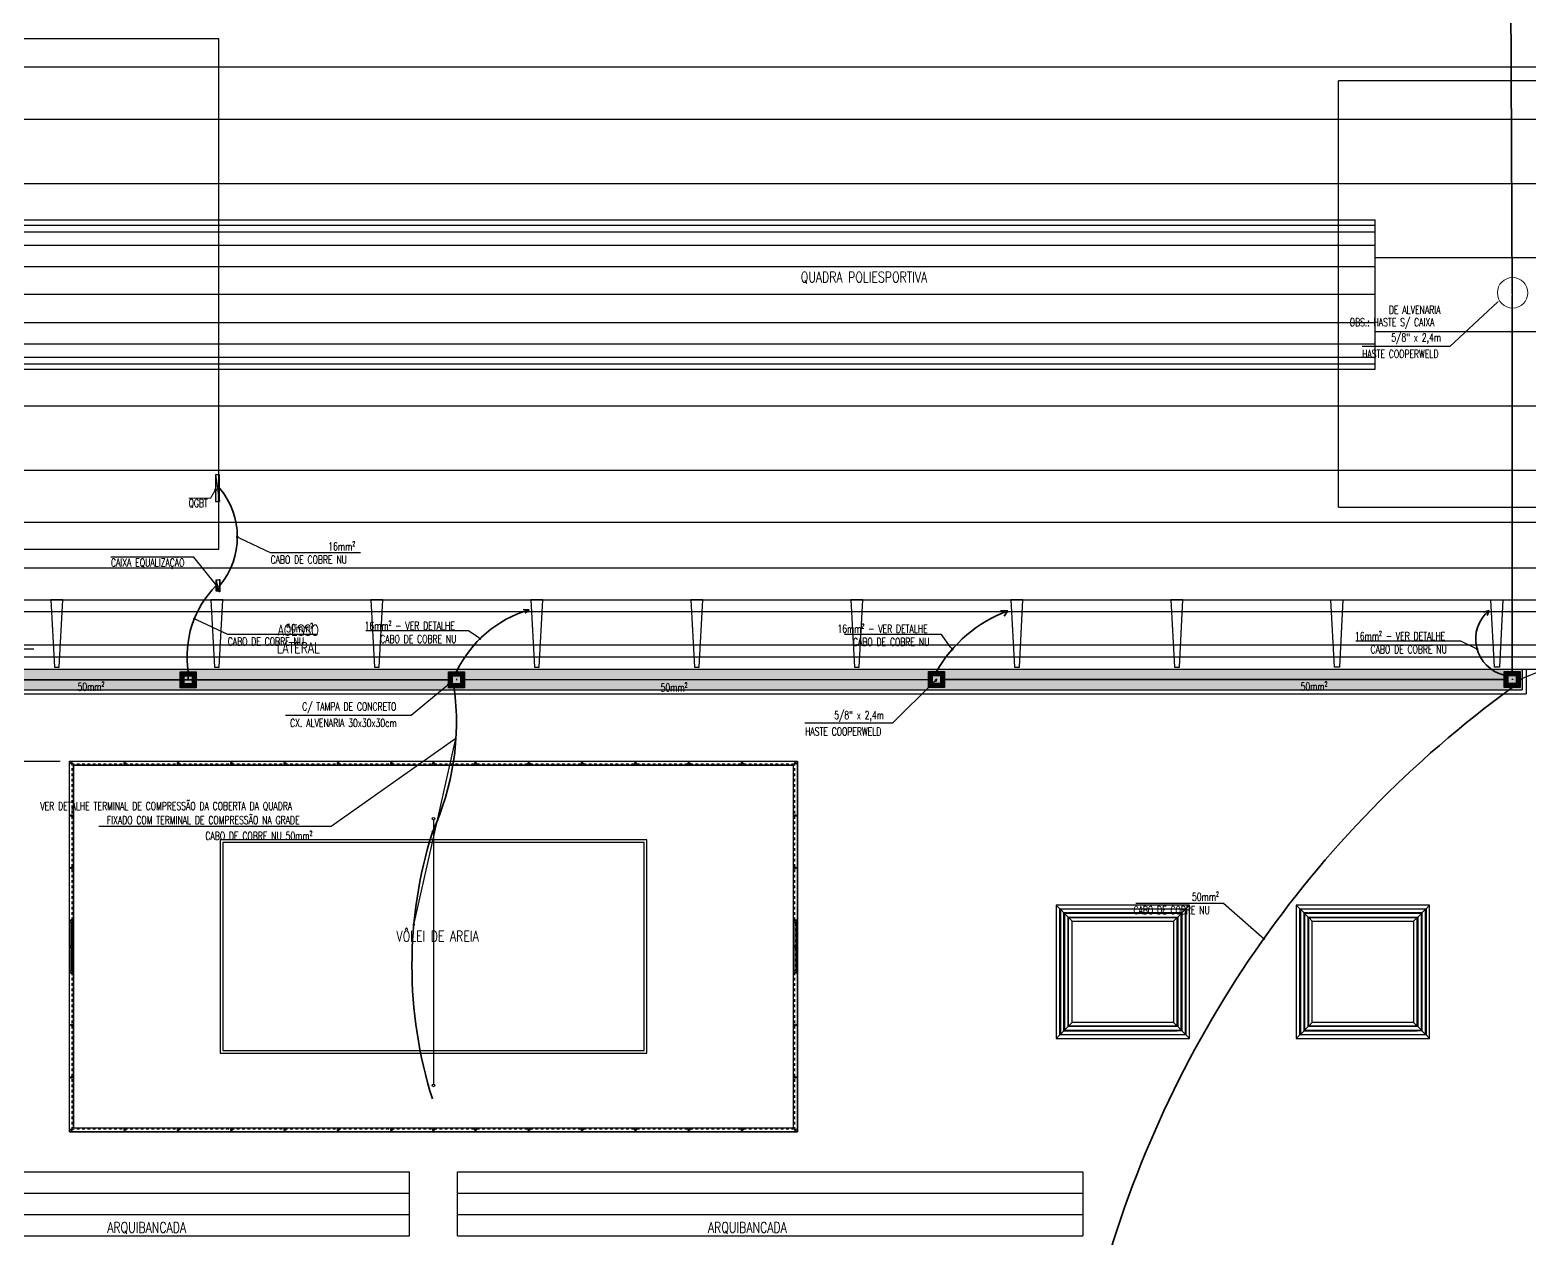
# Model space of a CAD drawing. Header units: inches. Extents: x 462047 to 462370, y 9198028 to 9198209.
# Drawn here: x 462174.4 to 462230.6, y 9198113.7 to 9198159 of the extents above; entities that cross this region are included whole.
import ezdxf
from ezdxf import colors
from ezdxf.entities.mleader import LeaderData, LeaderLine
from ezdxf.enums import TextEntityAlignment as Align
from ezdxf.math import Vec2, Vec3

# ---------------------------------------------------------------- set-up
doc = ezdxf.new("R2010")
doc.units = ezdxf.units.IN
doc.header["$MEASUREMENT"] = 0
doc.linetypes.add('ARQ-MEPJ_BAS-PJ1-GERAL-R06$0$TT4', pattern=[0.1, 0.05, -0.05])
doc.linetypes.add('HIDDEN', pattern=[9.525, 6.35, -3.175])
doc.layers.add('I-ARQ', color=8, linetype='Continuous')
doc.layers.add('I-NORMO_ARQ', color=8, linetype='Continuous')
for name, color, linetype, lineweight in [('I-CAIXAS', 3, 'Continuous', 30), ('I-ELET_PISO', 5, 'HIDDEN', 35), ('I-LIN_CHAMADA', 9, 'Continuous', 9), ('I-PONTO_ELE', 4, 'Continuous', 30), ('I-TEXTOS', 2, 'Continuous', 25)]:
    doc.layers.add(name, color=color, linetype=linetype, lineweight=lineweight)
doc.styles.add('ROMANS', font='romans.shx', dxfattribs={"width": 0.75, "height": 0.1})
doc.linetypes.add('ATERRAMENTO', pattern='A,0.6,-0.25,["+",Standard,S=0.3,R=0,X=-0.11,Y=-0.15],-0.25', length=1.1)

# ---------------------------------------------------------------- blocks, each defined once
blk = doc.blocks.new('_Dot')
at = {"color": 0, "linetype": 'ByBlock', "lineweight": -2}
blk.add_line((-0.5, 0), (-1, 0), dxfattribs=at)
at = {"color": 0, "linetype": 'ByBlock', "const_width": 0.5}
blk.add_lwpolyline([(-0.25, 0, 1), (0.25, 0, 1)], format="xyb", close=True, dxfattribs=at)
blk = doc.blocks.new('QGBT')
blk.add_wipeout([(-1, 0.022), (0, 0.022), (0, -0.128), (-1, -0.128)]).dxf.layer = 'I-CAIXAS'
at = {"layer": 'I-CAIXAS'}
blk.add_hatch(color=256, dxfattribs=at).paths.add_polyline_path([(-1, -0.128), (0, -0.128), (0, 0.022)])
blk.add_line((-1, -0.128), (0, 0.022), dxfattribs=at)
blk.add_lwpolyline([(0, 0.022), (-1, 0.022), (-1, -0.128), (0, -0.128)], close=True, dxfattribs=at)
blk = doc.blocks.new('QUADRO-DISTRIBUIÇÃO')
blk.add_wipeout([(-0.259, 0.091), (0.256, 0.091), (0.256, 0.061), (0.232, 0.061), (0.232, -0.061), (-0.232, -0.061), (-0.232, 0.061), (-0.259, 0.061)]).dxf.layer = 'I-CAIXAS'
at = {"layer": 'I-CAIXAS'}
blk.add_hatch(color=256, dxfattribs=at).paths.add_polyline_path([(-0.232, -0.061), (0.232, -0.061), (0.232, 0.061)])
for p, q in [((-0.259, 0.061), (-0.259, 0.091)), ((-0.259, 0.091), (0.256, 0.091)), ((-0.232, 0.061), (-0.259, 0.061)), ((-0.232, -0.061), (-0.232, 0.061)), ((0.232, 0.061), (-0.232, -0.061)), ((0.256, 0.061), (0.232, 0.061)), ((0.232, 0.061), (0.232, -0.061)), ((0.256, 0.091), (0.256, 0.061)), ((0.232, -0.061), (-0.232, -0.061)), ((0.232, -0.061), (-0.232, -0.061))]:
    blk.add_line(p, q, dxfattribs=at)
blk.add_solid([(0.256, 0.091), (-0.259, 0.091), (0.256, 0.061), (-0.259, 0.061)], dxfattribs=at)
blk = doc.blocks.new('30X30')
at = {"layer": 'I-CAIXAS', "lineweight": 0}
h = blk.add_hatch(dxfattribs=at)
h.set_pattern_fill('STEEL', color=9, scale=0.018, style=0)
h.set_pattern_definition([(45, (-539.57447, 88.759806), (-0.0404111525, 0.0404111525), []), (45, (-539.57447, 88.78838), (-0.0404111525, 0.0404111525), [])])
h.paths.add_polyline_path([(0.3, 0.3), (-0.3, 0.3), (-0.3, -0.3), (0.3, -0.3)])
h.paths.add_polyline_path([(0.15, -0.15), (-0.15, -0.15), (-0.15, 0.15), (0.15, 0.15)], flags=16)
at = {"layer": 'I-CAIXAS'}
for points in [[(-0.3, 0.3), (0.3, 0.3), (0.3, -0.3), (-0.3, -0.3)], [(-0.15, 0.15), (0.15, 0.15), (0.15, -0.15), (-0.15, -0.15)]]:
    blk.add_lwpolyline(points, close=True, dxfattribs=at)
blk = doc.blocks.new('BL COBERTA')
at = {"layer": 'I-ARQ'}
h = blk.add_hatch(dxfattribs=at)
h.set_pattern_fill('AR-SAND', color=256, scale=0.01, angle=180, style=0)
h.set_pattern_definition([(52.5, (464540.16212, 9295936.04126), (0.4894132, -0.0160003), [0, -0.38608, 0, -0.4318, 0, -0.41275]), (82.5, (464540.1621, 9295936.04126), (0.716825, 0.449523), [0, -0.20828, 0, -0.34798, 0, -0.13335]), (122.5, (464540.1621, 9295935.72884), (0.0014372, 0.7909924), [0, -0.127, 0, -0.4572, 0, -0.5969]), (132.5, (464540.1621, 9295935.72884), (0.222929, 0.7635565), [0, -0.0635, 0, -0.29972, 0, -0.3429])])
h.paths.add_polyline_path([(464565.85, 9295890.61), (464565.85, 9295952.493), (464566.632, 9295952.493), (464566.632, 9295890.61)])
for p, q in [((464543.265, 9295888.837), (464543.265, 9295954.287)), ((464543.782, 9295954.287), (464543.782, 9295945.612)), ((464545.222, 9295888.837), (464545.222, 9295954.287)), ((464547.635, 9295888.837), (464547.635, 9295954.287)), ((464550.416, 9295946.987), (464550.416, 9295954.287)), ((464553.194, 9295946.987), (464553.194, 9295954.287)), ((464555.975, 9295888.837), (464555.975, 9295954.287)), ((464558.388, 9295888.837), (464558.388, 9295954.287)), ((464559.782, 9295945.612), (464559.782, 9295954.287)), ((464560.345, 9295888.837), (464560.345, 9295954.287)), ((464562.053, 9295888.837), (464562.053, 9295954.287)), ((464563.249, 9295888.837), (464563.249, 9295954.287)), ((464563.7, 9295954.287), (464563.7, 9295888.837)), ((464564.938, 9295889.286), (464564.938, 9295953.837)), ((464565.393, 9295889.286), (464565.393, 9295953.837)), ((464565.85, 9295889.287), (464565.85, 9295953.837)), ((464565.85, 9295952.643), (464566.782, 9295952.643)), ((464565.85, 9295952.493), (464566.632, 9295952.493)), ((464566.632, 9295897.835), (464566.632, 9295952.493)), ((464566.782, 9295890.46), (464566.782, 9295952.643)), ((464554.6, 9295946.987), (464549, 9295946.987)), ((464549, 9295896.137), (464549, 9295946.987)), ((464549.2, 9295896.137), (464549.2, 9295946.987)), ((464549.45, 9295896.137), (464549.45, 9295946.987)), ((464549.95, 9295896.137), (464549.95, 9295946.987)), ((464550.75, 9295896.137), (464550.75, 9295946.987)), ((464551.8, 9295946.987), (464551.8, 9295896.137)), ((464552.85, 9295896.137), (464552.85, 9295946.987)), ((464553.65, 9295896.137), (464553.65, 9295946.987)), ((464554.15, 9295896.137), (464554.15, 9295946.987)), ((464554.4, 9295896.137), (464554.4, 9295946.987)), ((464554.6, 9295896.137), (464554.6, 9295946.987)), ((464559.782, 9295945.612), (464543.782, 9295945.612)), ((464566.632, 9295890.61), (464566.632, 9295897.835))]:
    blk.add_line(p, q, dxfattribs=at)
for points in [[(464565.782, 9295951.46), (464563.252, 9295951.327), (464563.252, 9295951.777), (464565.782, 9295951.643)], [(464565.782, 9295945.46), (464563.252, 9295945.327), (464563.252, 9295945.777), (464565.782, 9295945.643)], [(464563.252, 9295939.327), (464565.782, 9295939.46), (464565.782, 9295939.643), (464563.252, 9295939.777)], [(464563.252, 9295933.327), (464565.782, 9295933.46), (464565.782, 9295933.643), (464563.252, 9295933.777)], [(464563.252, 9295927.327), (464565.782, 9295927.46), (464565.782, 9295927.643), (464563.252, 9295927.777)], [(464563.252, 9295921.777), (464563.252, 9295921.327), (464565.782, 9295921.46), (464565.782, 9295921.643)], [(464563.252, 9295915.777), (464563.252, 9295915.327), (464565.782, 9295915.46), (464565.782, 9295915.643)], [(464563.252, 9295909.327), (464565.782, 9295909.46), (464565.782, 9295909.643), (464563.252, 9295909.777)], [(464561.357, 9295891.477), (464561.357, 9295903.627), (464542.207, 9295903.627), (464542.207, 9295891.477)], [(464563.252, 9295897.327), (464565.782, 9295897.46), (464565.782, 9295897.643), (464563.252, 9295897.777)]]:
    blk.add_lwpolyline(points, close=True, dxfattribs=at)
blk.add_lwpolyline([(464565.782, 9295903.643), (464563.252, 9295903.777), (464563.252, 9295903.327), (464565.782, 9295903.46), (464565.782, 9295903.643)], dxfattribs=at)
blk = doc.blocks.new('MARACANAÚ')
at = {"layer": 'I-ARQ', "ltscale": 10}
for p, q in [((543247.095, 9574143.993), (543246.96, 9574144.128)), ((543251.96, 9574144.128), (543246.96, 9574144.128)), ((543246.96, 9574144.128), (543246.96, 9574139.128)), ((543247.095, 9574139.263), (543247.095, 9574143.993)), ((543247.095, 9574143.993), (543251.825, 9574143.993)), ((543247.25, 9574143.838), (543247.115, 9574143.973)), ((543251.805, 9574143.973), (543247.115, 9574143.973)), ((543247.115, 9574143.973), (543247.115, 9574139.283)), ((543251.495, 9574144.128), (543251.36, 9574144.128)), ((543251.67, 9574143.838), (543251.805, 9574143.973)), ((543251.805, 9574139.283), (543251.805, 9574143.973)), ((543251.825, 9574143.993), (543251.96, 9574144.128)), ((543251.96, 9574144.128), (543251.825, 9574144.128)), ((543251.825, 9574143.993), (543251.825, 9574139.263)), ((543251.96, 9574143.993), (543251.96, 9574144.128)), ((543251.96, 9574139.128), (543251.96, 9574144.128)), ((543251.495, 9574143.838), (543247.25, 9574143.838)), ((543247.25, 9574143.838), (543247.25, 9574139.593)), ((543247.25, 9574139.418), (543247.25, 9574143.838)), ((543247.25, 9574143.838), (543251.67, 9574143.838)), ((543247.405, 9574143.683), (543247.27, 9574143.818)), ((543251.65, 9574143.818), (543247.27, 9574143.818)), ((543247.27, 9574143.818), (543247.27, 9574139.438)), ((543247.405, 9574139.573), (543247.405, 9574143.683)), ((543247.405, 9574143.683), (543251.515, 9574143.683)), ((543247.425, 9574143.663), (543247.56, 9574143.528)), ((543251.495, 9574143.663), (543247.425, 9574143.663)), ((543247.425, 9574143.663), (543247.425, 9574139.593)), ((543247.425, 9574139.593), (543247.425, 9574143.663)), ((543247.425, 9574143.663), (543251.495, 9574143.663)), ((543247.56, 9574139.728), (543247.56, 9574143.528)), ((543247.56, 9574143.528), (543251.36, 9574143.528)), ((543251.495, 9574143.663), (543251.36, 9574143.528)), ((543251.36, 9574143.528), (543251.36, 9574139.728)), ((543251.36, 9574143.528), (543251.36, 9574143.528)), ((543251.495, 9574143.663), (543251.495, 9574139.593)), ((543251.515, 9574143.683), (543251.65, 9574143.818)), ((543251.515, 9574143.683), (543251.515, 9574139.573)), ((543251.515, 9574143.683), (543251.515, 9574143.683)), ((543251.65, 9574139.438), (543251.65, 9574143.818)), ((543251.65, 9574143.818), (543251.65, 9574143.818)), ((543251.67, 9574143.838), (543251.67, 9574139.418)), ((543251.67, 9574139.418), (543251.67, 9574143.663)), ((543246.96, 9574139.573), (543246.96, 9574139.438)), ((543246.96, 9574139.418), (543246.96, 9574139.283)), ((543247.25, 9574139.418), (543247.115, 9574139.283)), ((543247.25, 9574139.553), (543247.25, 9574139.418)), ((543251.67, 9574139.418), (543247.25, 9574139.418)), ((543247.25, 9574139.418), (543251.67, 9574139.418)), ((543247.405, 9574139.573), (543247.27, 9574139.438)), ((543247.27, 9574139.438), (543251.65, 9574139.438)), ((543251.515, 9574139.573), (543247.405, 9574139.573)), ((543247.425, 9574139.593), (543247.56, 9574139.728)), ((543251.495, 9574139.593), (543247.425, 9574139.593)), ((543251.36, 9574139.728), (543247.56, 9574139.728)), ((543251.495, 9574139.593), (543251.36, 9574139.728)), ((543251.515, 9574139.573), (543251.65, 9574139.438)), ((543251.67, 9574139.418), (543251.805, 9574139.283)), ((543247.095, 9574139.263), (543246.96, 9574139.128)), ((543246.96, 9574139.263), (543246.96, 9574139.128)), ((543246.96, 9574139.128), (543247.095, 9574139.128)), ((543246.96, 9574139.128), (543251.96, 9574139.128)), ((543251.825, 9574139.263), (543247.095, 9574139.263)), ((543247.115, 9574139.283), (543251.805, 9574139.283)), ((543251.825, 9574139.263), (543251.96, 9574139.128)), ((543247.095, 9574134.993), (543246.96, 9574135.128)), ((543251.96, 9574135.128), (543246.96, 9574135.128)), ((543246.96, 9574135.128), (543246.96, 9574130.128)), ((543247.095, 9574130.263), (543247.095, 9574134.993)), ((543247.095, 9574134.993), (543251.825, 9574134.993)), ((543247.25, 9574134.838), (543247.115, 9574134.973)), ((543251.805, 9574134.973), (543247.115, 9574134.973)), ((543247.115, 9574134.973), (543247.115, 9574130.283)), ((543251.495, 9574135.128), (543251.36, 9574135.128)), ((543251.67, 9574134.838), (543251.805, 9574134.973)), ((543251.805, 9574130.283), (543251.805, 9574134.973)), ((543251.825, 9574134.993), (543251.96, 9574135.128)), ((543251.96, 9574135.128), (543251.825, 9574135.128)), ((543251.825, 9574134.993), (543251.825, 9574130.263)), ((543251.96, 9574134.993), (543251.96, 9574135.128)), ((543251.96, 9574130.128), (543251.96, 9574135.128)), ((543251.495, 9574134.838), (543247.25, 9574134.838)), ((543247.25, 9574134.838), (543247.25, 9574130.593)), ((543247.25, 9574130.418), (543247.25, 9574134.838)), ((543247.25, 9574134.838), (543251.67, 9574134.838)), ((543247.405, 9574134.683), (543247.27, 9574134.818)), ((543251.65, 9574134.818), (543247.27, 9574134.818)), ((543247.27, 9574134.818), (543247.27, 9574130.438)), ((543247.405, 9574130.573), (543247.405, 9574134.683)), ((543247.405, 9574134.683), (543251.515, 9574134.683)), ((543247.425, 9574134.663), (543247.56, 9574134.528)), ((543251.495, 9574134.663), (543247.425, 9574134.663)), ((543247.425, 9574134.663), (543247.425, 9574130.593)), ((543247.425, 9574130.593), (543247.425, 9574134.663)), ((543247.425, 9574134.663), (543251.495, 9574134.663)), ((543247.56, 9574130.728), (543247.56, 9574134.528)), ((543247.56, 9574134.528), (543251.36, 9574134.528)), ((543251.495, 9574134.663), (543251.36, 9574134.528)), ((543251.36, 9574134.528), (543251.36, 9574130.728)), ((543251.36, 9574134.528), (543251.36, 9574134.528)), ((543251.495, 9574134.663), (543251.495, 9574130.593)), ((543251.515, 9574134.683), (543251.65, 9574134.818)), ((543251.515, 9574134.683), (543251.515, 9574130.573)), ((543251.515, 9574134.683), (543251.515, 9574134.683)), ((543251.65, 9574130.438), (543251.65, 9574134.818)), ((543251.65, 9574134.818), (543251.65, 9574134.818)), ((543251.67, 9574134.838), (543251.67, 9574130.418)), ((543251.67, 9574130.418), (543251.67, 9574134.663)), ((543246.96, 9574130.573), (543246.96, 9574130.438)), ((543246.96, 9574130.418), (543246.96, 9574130.283)), ((543247.25, 9574130.418), (543247.115, 9574130.283)), ((543247.25, 9574130.553), (543247.25, 9574130.418)), ((543251.67, 9574130.418), (543247.25, 9574130.418)), ((543247.25, 9574130.418), (543251.67, 9574130.418)), ((543247.405, 9574130.573), (543247.27, 9574130.438)), ((543247.27, 9574130.438), (543251.65, 9574130.438)), ((543251.515, 9574130.573), (543247.405, 9574130.573)), ((543247.425, 9574130.593), (543247.56, 9574130.728)), ((543251.495, 9574130.593), (543247.425, 9574130.593)), ((543251.36, 9574130.728), (543247.56, 9574130.728)), ((543251.495, 9574130.593), (543251.36, 9574130.728)), ((543251.515, 9574130.573), (543251.65, 9574130.438)), ((543251.67, 9574130.418), (543251.805, 9574130.283)), ((543247.095, 9574130.263), (543246.96, 9574130.128)), ((543246.96, 9574130.263), (543246.96, 9574130.128)), ((543246.96, 9574130.128), (543247.095, 9574130.128)), ((543246.96, 9574130.128), (543251.96, 9574130.128)), ((543251.825, 9574130.263), (543247.095, 9574130.263)), ((543247.115, 9574130.283), (543251.805, 9574130.283)), ((543251.825, 9574130.263), (543251.96, 9574130.128))]:
    blk.add_line(p, q, dxfattribs=at)
at = {"layer": 'I-ARQ'}
for p, q in [((543256.96, 9574107.678), (543256.96, 9574131.128)), ((543256.96, 9574131.128), (543259.36, 9574131.128)), ((543257.16, 9574131.128), (543257.31, 9574131.128)), ((543257.76, 9574107.678), (543257.76, 9574131.128)), ((543258.56, 9574107.678), (543258.56, 9574131.128)), ((543259.36, 9574107.678), (543259.36, 9574131.128)), ((543259.36, 9574131.128), (543259.36, 9574131.128)), ((543241.56, 9574093.128), (543241.56, 9574120.428)), ((543255.46, 9574120.428), (543241.56, 9574120.428)), ((543241.56, 9574120.428), (543255.46, 9574120.428)), ((543241.56, 9574093.128), (543241.56, 9574120.428)), ((543241.71, 9574093.278), (543241.71, 9574120.278)), ((543255.31, 9574120.278), (543241.71, 9574120.278)), ((543255.31, 9574120.278), (543241.71, 9574120.278)), ((543241.71, 9574120.278), (543241.71, 9574093.278)), ((543247.604, 9574120.384), (543248.478, 9574120.384)), ((543247.604, 9574120.322), (543248.478, 9574120.322)), ((543248.541, 9574120.384), (543249.415, 9574120.384)), ((543248.541, 9574120.322), (543249.415, 9574120.322)), ((543255.31, 9574093.278), (543255.31, 9574120.278)), ((543255.31, 9574093.278), (543255.31, 9574120.278)), ((543255.46, 9574093.128), (543255.46, 9574120.428)), ((543255.46, 9574120.428), (543255.46, 9574093.128)), ((543252.51, 9574114.778), (543244.51, 9574114.778)), ((543244.51, 9574114.778), (543244.51, 9574098.778)), ((543252.41, 9574114.678), (543244.61, 9574114.678)), ((543244.61, 9574114.678), (543244.61, 9574098.878)), ((543252.41, 9574098.878), (543252.41, 9574114.678)), ((543252.51, 9574098.778), (543252.51, 9574114.778)), ((543259.36, 9574107.678), (543256.96, 9574107.678)), ((543243.768, 9574106.778), (543253.668, 9574106.778)), ((543259.36, 9574105.878), (543256.96, 9574105.878)), ((543256.96, 9574082.428), (543256.96, 9574105.878)), ((543257.76, 9574082.428), (543257.76, 9574105.878)), ((543258.56, 9574082.428), (543258.56, 9574105.878)), ((543259.36, 9574082.428), (543259.36, 9574105.878)), ((543244.51, 9574098.778), (543252.51, 9574098.778)), ((543244.61, 9574098.878), (543252.41, 9574098.878)), ((543255.31, 9574093.278), (543241.71, 9574093.278)), ((543241.71, 9574093.278), (543255.31, 9574093.278)), ((543255.46, 9574093.128), (543241.56, 9574093.128)), ((543255.46, 9574093.128), (543241.56, 9574093.128)), ((543247.604, 9574093.234), (543248.478, 9574093.234)), ((543247.604, 9574093.172), (543248.478, 9574093.172)), ((543248.541, 9574093.234), (543249.415, 9574093.234)), ((543248.541, 9574093.172), (543249.415, 9574093.172))]:
    blk.add_line(p, q, dxfattribs=at)
at = {"layer": 'I-ARQ', "linetype": 'ARQ-MEPJ_BAS-PJ1-GERAL-R06$0$TT4'}
for p, q in [((543247.528, 9574120.322), (543241.635, 9574120.322)), ((543241.666, 9574093.203), (543241.666, 9574120.353)), ((543247.636, 9574120.353), (543248.447, 9574120.353)), ((543248.572, 9574120.353), (543249.384, 9574120.353)), ((543255.385, 9574120.322), (543249.517, 9574120.322)), ((543255.353, 9574093.203), (543255.353, 9574120.353)), ((543247.528, 9574093.234), (543241.635, 9574093.234)), ((543247.636, 9574093.203), (543248.447, 9574093.203)), ((543248.572, 9574093.203), (543249.384, 9574093.203)), ((543255.385, 9574093.234), (543249.517, 9574093.234))]:
    blk.add_line(p, q, dxfattribs=at)
at = {"layer": 'I-ARQ', "linetype": 'HIDDEN'}
blk.add_line((543241.56, 9574086.428), (543241.56, 9574093.128), dxfattribs=at)
at = {"layer": 'I-ARQ'}
for centre, radius in [((543241.635, 9574120.353), 0.0312), ((543243.599, 9574120.353), 0.0312), ((543245.563, 9574120.353), 0.0312), ((543247.528, 9574120.353), 0.0312), ((543247.604, 9574120.353), 0.0312), ((543248.478, 9574120.353), 0.0312), ((543248.541, 9574120.353), 0.0312), ((543249.415, 9574120.353), 0.0312), ((543249.492, 9574120.353), 0.0312), ((543251.456, 9574120.353), 0.0312), ((543253.42, 9574120.353), 0.0312), ((543255.385, 9574120.353), 0.0312), ((543241.635, 9574118.353), 0.0312), ((543255.385, 9574118.353), 0.0312), ((543241.635, 9574116.353), 0.0312), ((543255.385, 9574116.353), 0.0312), ((543241.635, 9574114.353), 0.0312), ((543255.385, 9574114.353), 0.0312), ((543241.635, 9574112.353), 0.0312), ((543255.385, 9574112.353), 0.0312), ((543241.635, 9574110.353), 0.0312), ((543255.385, 9574110.353), 0.0312), ((543241.635, 9574108.353), 0.0312), ((543255.385, 9574108.353), 0.0312), ((543241.635, 9574106.778), 0.0312), ((543243.718, 9574106.778), 0.05), ((543253.718, 9574106.778), 0.05), ((543255.385, 9574106.778), 0.0312), ((543241.635, 9574105.203), 0.0312), ((543255.385, 9574105.203), 0.0312), ((543241.635, 9574103.203), 0.0312), ((543255.385, 9574103.203), 0.0312), ((543241.635, 9574101.203), 0.0312), ((543255.385, 9574101.203), 0.0312), ((543241.635, 9574099.203), 0.0312), ((543255.385, 9574099.203), 0.0312), ((543241.635, 9574097.203), 0.0312), ((543255.385, 9574097.203), 0.0312), ((543241.635, 9574095.203), 0.0312), ((543255.385, 9574095.203), 0.0312), ((543241.635, 9574093.203), 0.0312), ((543243.599, 9574093.203), 0.0312), ((543245.563, 9574093.203), 0.0312), ((543247.528, 9574093.203), 0.0312), ((543247.604, 9574093.203), 0.0312), ((543248.478, 9574093.203), 0.0312), ((543248.541, 9574093.203), 0.0312), ((543249.415, 9574093.203), 0.0312), ((543249.492, 9574093.203), 0.0312), ((543251.456, 9574093.203), 0.0312), ((543253.42, 9574093.203), 0.0312), ((543255.385, 9574093.203), 0.0312)]:
    blk.add_circle(centre, radius, dxfattribs=at)
blk.add_blockref('BL COBERTA', (78672.258, 278195.101), dxfattribs=at)
at = {"layer": 'I-NORMO_ARQ', "style": 'ROMANS', "width": 0.75}
for s, p in [('QUADRA POLIESPORTIVA', (543223.408, 9574122.921)), ('ARQUIBANCADA', (543259.047, 9574118.546)), ('VÔLEI DE AREIA', (543248.124, 9574106.931)), ('ARQUIBANCADA', (543259.047, 9574096.022))]:
    blk.add_text(s, height=0.4, rotation=90, dxfattribs=at).set_placement(p, align=Align.MIDDLE_CENTER)
at = {"layer": 'I-NORMO_ARQ', "insert": (543236.448, 9574101.705), "char_height": 0.4, "width": 0.36, "attachment_point": 2, "rotation": 90, "style": 'ROMANS'}
blk.add_mtext('ACESSO LATERAL', dxfattribs=at)

msp = doc.modelspace()

# ---------------------------------------------------------------- linework, layer by layer
at = {"layer": 'I-ELET_PISO', "linetype": 'ATERRAMENTO', "ltscale": 4}
for p, q in [((462229.968, 9198149.136), (462229.897, 9198163.233)), ((462229.967, 9198134.974), (462229.967, 9198149.078)), ((462180.021, 9198134.661), (462169.223, 9198134.674)), ((462190.075, 9198134.667), (462180.621, 9198134.661)), ((462208.076, 9198134.67), (462190.675, 9198134.667)), ((462229.667, 9198134.674), (462208.676, 9198134.67))]:
    msp.add_line(p, q, dxfattribs=at)
at = {"layer": 'I-ELET_PISO'}
for p, q in [((462193.1, 9198137.29), (462192.882, 9198137.307)), ((462193.1, 9198137.29), (462192.957, 9198137.158)), ((462211.054, 9198137.247), (462210.779, 9198137.255)), ((462211.054, 9198137.247), (462210.921, 9198137.052)), ((462229.095, 9198137.258), (462228.892, 9198137.204)), ((462229.095, 9198137.258), (462229.025, 9198137.077)), ((462180.471, 9198134.661), (462180.171, 9198134.661)), ((462180.321, 9198134.661), (462180.321, 9198134.811)), ((462189.477, 9198128.95), (462189.456, 9198128.975)), ((462189.477, 9198128.95), (462189.481, 9198128.986))]:
    msp.add_line(p, q, dxfattribs=at)
at = {"layer": 'I-ELET_PISO', "linetype": 'ATERRAMENTO', "ltscale": 4}
for centre, radius, start, end in [((462194.367, 9198133.044), 4.431, 106.6196, 154.2812), ((462212.812, 9198132.466), 5.094, 110.1937, 150.5573), ((462229.985, 9198136.192), 1.389, 129.8601, 256.7594), ((462180.429, 9198133.084), 9.947, 335.4454, 7.4088), ((462253.951, 9198101.328), 40.832, 125.9695, 164.9094), ((462205.333, 9198123.95), 16.625, 162.4977, 197.5023)]:
    msp.add_arc(centre, radius, start, end, dxfattribs=at)
at = {"layer": 'I-LIN_CHAMADA'}
msp.add_circle((462229.98, 9198149.177), 0.571, dxfattribs=at)
at = {"layer": 'I-PONTO_ELE'}
for points in [[(462229.939, 9198149.136), (462229.996, 9198149.136), (462229.939, 9198149.078), (462229.996, 9198149.078)], [(462229.939, 9198149.136), (462229.996, 9198149.136), (462229.939, 9198149.078), (462229.996, 9198149.078)], [(462190.356, 9198134.702), (462190.413, 9198134.702), (462190.356, 9198134.644), (462190.413, 9198134.644)], [(462208.357, 9198134.705), (462208.414, 9198134.705), (462208.357, 9198134.648), (462208.414, 9198134.648)], [(462229.948, 9198134.71), (462230.005, 9198134.71), (462229.948, 9198134.652), (462230.005, 9198134.652)]]:
    msp.add_solid(points, dxfattribs=at)

# ---------------------------------------------------------------- block references
at = {"layer": 'I-CAIXAS'}
for name, p, rotation in [('QGBT', (462181.472, 9198141.351), 270), ('30X30', (462180.321, 9198134.661), 90), ('30X30', (462190.375, 9198134.667), 90), ('30X30', (462208.376, 9198134.67), 90), ('30X30', (462229.967, 9198134.674), 90)]:
    msp.add_blockref(name, p, dxfattribs=dict(at, rotation=rotation))
at = {"layer": 'I-CAIXAS', "xscale": 0.9000000000000341, "yscale": 0.9000000000000341, "zscale": 0.9000000000000341, "rotation": 270}
msp.add_blockref('QUADRO-DISTRIBUIÇÃO', (462181.424, 9198138.199), dxfattribs=at)

# ---------------------------------------------------------------- texts
at = {"layer": 'I-TEXTOS', "color": 2, "style": 'ROMANS', "width": 0.7}
for s, p in [('DE ALVENARIA', (462225.343, 9198148.39)), ('OBS.: HASTE S/ CAIXA', (462223.874, 9198147.923)), ('5/8" x 2,4m', (462225.433, 9198147.352)), ('HASTE COOPERWELD', (462224.339, 9198146.736)), ('16mm²', (462185.573, 9198139.518)), ('CABO DE COBRE NU', (462183.409, 9198139.02)), ('50mm²', (462183.995, 9198136.449)), ('16mm² - VER DETALHE', (462186.934, 9198136.542)), ('16mm² - VER DETALHE', (462204.664, 9198136.431)), ('CABO DE COBRE NU', (462181.801, 9198135.951)), ('CABO DE COBRE NU', (462187.517, 9198136.044)), ('CABO DE COBRE NU', (462205.247, 9198135.933)), ('16mm² - VER DETALHE', (462224.071, 9198136.155)), ('CABO DE COBRE NU', (462224.654, 9198135.657)), ('50mm²', (462176.169, 9198134.255)), ('50mm²', (462198.034, 9198134.224)), ('50mm²', (462222.03, 9198134.259)), ('C/ TAMPA DE CONCRETO', (462184.594, 9198133.512)), ('5/8" x 2,4m', (462204.543, 9198133.192)), ('CX. ALVENARIA 30x30x30cm', (462184.14, 9198132.896)), ('HASTE COOPERWELD', (462203.449, 9198132.576)), ('VER DETALHE TERMINAL DE COMPRESSÃO DA COBERTA DA QUADRA', (462174.775, 9198129.781)), ('FIXADO COM TERMINAL DE COMPRESSÃO NA GRADE', (462177.269, 9198129.253)), ('CABO DE COBRE NU 50mm²', (462180.965, 9198128.662)), ('50mm²', (462217.959, 9198126.377)), ('CABO DE COBRE NU', (462215.765, 9198125.879))]:
    msp.add_text(s, height=0.3, dxfattribs=at).set_placement(p)
at = {"layer": 'I-TEXTOS', "style": 'ROMANS', "width": 0.7}
for s, p in [('QGBT', (462180.336, 9198141.14)), ('CAIXA EQUALIZAÇÃO', (462177.423, 9198138.909))]:
    msp.add_text(s, height=0.3, dxfattribs=at).set_placement(p)

# ---------------------------------------------------------------- leaders
at = {"layer": 'I-LIN_CHAMADA'}
ml = msp.add_multileader_mtext('Standard', dxfattribs=at)
ml.set_content('', color=256)
ml.set_leader_properties()
ml.build(insert=Vec2(0, 0))
ml.multileader.update_dxf_attribs({"arrow_head_size": 0.1})
ctx = ml.context
ctx.base_point, ctx.arrow_head_size, ctx.plane_origin = Vec3(462220.337, 9198147.165), 0.1, Vec3(462229.16, 9198147.72)
ctx.text_align_type = 2
notes = []
notes.append((ctx, [(0, (1, 1, 0), (462227.624, 9198147.165), (-1, 0), 3.287, [(0, [(462229.483, 9198148.896)], 0, [])])]))
ctx.mtext.insert, ctx.mtext.alignment, ctx.mtext.flow_direction = Vec3(462222.337, 9198149.165), 3, 5
ml = msp.add_multileader_mtext('Standard', dxfattribs=at)
ml.set_content('', color=256)
ml.set_leader_properties()
ml.set_arrow_properties(name='DOT')
ml.build(insert=Vec2(0, 0))
ml.multileader.update_dxf_attribs({"arrow_head_size": 0.1})
ctx = ml.context
ctx.base_point, ctx.arrow_head_size, ctx.plane_origin = Vec3(462186.779, 9198139.441), 0.1, Vec3(462183.498, 9198140.188)
notes.append((ctx, [(0, (1, 1, 0), (462183.397, 9198139.441), (1, 0), 3.382, [(0, [(462182.161, 9198140.023)], 0, [])])]))
ctx.mtext.insert, ctx.mtext.flow_direction = Vec3(462188.779, 9198141.441), 5
ml = msp.add_multileader_mtext('Standard', dxfattribs=at)
ml.set_content('', color=256)
ml.set_leader_properties()
ml.set_arrow_properties(name='DOT')
ml.build(insert=Vec2(0, 0))
ml.multileader.update_dxf_attribs({"arrow_head_size": 0.1})
ctx = ml.context
ctx.base_point, ctx.arrow_head_size, ctx.plane_origin = Vec3(462182.981, 9198136.502), 0.1, Vec3(462191.443, 9198135.786)
ctx.text_align_type = 2
notes.append((ctx, [(0, (1, 1, 0), (462190.825, 9198136.502), (-1, 0), 3.845, [(0, [(462191.264, 9198136.212)], 0, [])])]))
ctx.mtext.insert, ctx.mtext.alignment, ctx.mtext.flow_direction = Vec3(462184.981, 9198138.502), 3, 5
ml = msp.add_multileader_mtext('Standard', dxfattribs=at)
ml.set_content('', color=256)
ml.set_leader_properties()
ml.set_arrow_properties(name='DOT')
ml.build(insert=Vec2(0, 0))
ml.multileader.update_dxf_attribs({"arrow_head_size": 0.1})
ctx = ml.context
ctx.base_point, ctx.arrow_head_size, ctx.plane_origin = Vec3(462200.929, 9198136.362), 0.1, Vec3(462209.391, 9198135.646)
ctx.text_align_type = 2
notes.append((ctx, [(0, (1, 1, 0), (462208.56, 9198136.362), (-1, 0), 3.631, [(0, [(462208.967, 9198135.806)], 0, [])])]))
ctx.mtext.insert, ctx.mtext.alignment, ctx.mtext.flow_direction = Vec3(462202.929, 9198138.362), 3, 5
ml = msp.add_multileader_mtext('Standard', dxfattribs=at)
ml.set_content('', color=256)
ml.set_leader_properties()
ml.set_arrow_properties(name='DOT')
ml.build(insert=Vec2(0, 0))
ml.multileader.update_dxf_attribs({"arrow_head_size": 0.1})
ctx = ml.context
ctx.base_point, ctx.arrow_head_size, ctx.plane_origin = Vec3(462220.107, 9198136.112), 0.1, Vec3(462228.569, 9198135.396)
ctx.text_align_type = 2
notes.append((ctx, [(0, (1, 1, 0), (462228.041, 9198136.112), (-1, 0), 3.934, [(0, [(462228.647, 9198135.822)], 0, [])])]))
ctx.mtext.insert, ctx.mtext.alignment, ctx.mtext.flow_direction = Vec3(462222.107, 9198138.112), 3, 5
ml = msp.add_multileader_mtext('Standard', dxfattribs=at)
ml.set_content('', color=256)
ml.set_leader_properties()
ml.set_arrow_properties(name='DOT')
ml.build(insert=Vec2(0, 0))
ml.multileader.update_dxf_attribs({"arrow_head_size": 0.1})
ctx = ml.context
ctx.base_point, ctx.arrow_head_size, ctx.plane_origin = Vec3(462174.528, 9198135.83), 0.1, Vec3(462170.709, 9198136.577)
notes.append((ctx, [(0, (1, 1, 0), (462170.607, 9198135.83), (1, 0), 3.92, [(0, [(462170.095, 9198136.175)], 0, [])])]))
ctx.mtext.insert, ctx.mtext.flow_direction = Vec3(462176.528, 9198137.83), 5
ml = msp.add_multileader_mtext('Standard', dxfattribs=at)
ml.set_content('', color=256)
ml.set_leader_properties()
ml.set_arrow_properties(name='DOT')
ml.build(insert=Vec2(0, 0))
ml.multileader.update_dxf_attribs({"arrow_head_size": 0.1})
ctx = ml.context
ctx.base_point, ctx.arrow_head_size, ctx.plane_origin = Vec3(462235.863, 9198135), 0.1, Vec3(462230.267, 9198134.683)
notes.append((ctx, [(0, (1, 1, 0), (462231.027, 9198135), (1, 0), 4.835, [(0, [(462230.267, 9198134.683)], 0, [])])]))
ctx.mtext.insert, ctx.mtext.flow_direction = Vec3(462237.863, 9198137), 5
ml = msp.add_multileader_mtext('Standard', dxfattribs=at)
ml.set_content('', color=256)
ml.set_leader_properties()
ml.set_arrow_properties(name='DOT')
ml.build(insert=Vec2(0, 0))
ml.multileader.update_dxf_attribs({"arrow_head_size": 0.1})
ctx = ml.context
ctx.base_point, ctx.arrow_head_size, ctx.plane_origin = Vec3(462179.966, 9198133.324), 0.1, Vec3(462189.331, 9198132.608)
ctx.text_align_type = 2
notes.append((ctx, [(0, (1, 1, 0), (462188.677, 9198133.324), (-1, 0), 4.711, [(0, [(462190.072, 9198134.481)], 0, [])])]))
ctx.mtext.insert, ctx.mtext.alignment, ctx.mtext.flow_direction = Vec3(462181.966, 9198135.324), 3, 5
ml = msp.add_multileader_mtext('Standard', dxfattribs=at)
ml.set_content('', color=256)
ml.set_leader_properties()
ml.set_arrow_properties(name='DOT')
ml.build(insert=Vec2(0, 0))
ml.multileader.update_dxf_attribs({"arrow_head_size": 0.1})
ctx = ml.context
ctx.base_point, ctx.arrow_head_size, ctx.plane_origin = Vec3(462199.437, 9198133.041), 0.1, Vec3(462208.26, 9198133.596)
ctx.text_align_type = 2
notes.append((ctx, [(0, (1, 1, 0), (462206.724, 9198133.041), (-1, 0), 3.287, [(0, [(462208.353, 9198134.642)], 0, [])])]))
ctx.mtext.insert, ctx.mtext.alignment, ctx.mtext.flow_direction = Vec3(462201.437, 9198135.041), 3, 5
ml = msp.add_multileader_mtext('Standard', dxfattribs=at)
ml.set_content('', color=256)
ml.set_leader_properties()
ml.set_arrow_properties(name='DOT')
ml.build(insert=Vec2(0, 0))
ml.multileader.update_dxf_attribs({"arrow_head_size": 0.1})
ctx = ml.context
ctx.base_point, ctx.arrow_head_size, ctx.plane_origin = Vec3(462172.966, 9198129.166), 0.1, Vec3(462186.142, 9198128.775)
ctx.text_align_type = 2
notes.append((ctx, [(0, (1, 1, 0), (462185.677, 9198129.166), (-1, 0), 8.71, [(2, [(462188.779, 9198125.487), (462189.652, 9198129.356), (462190.358, 9198132.469)], 0, [])])]))
ctx.mtext.insert, ctx.mtext.alignment, ctx.mtext.flow_direction = Vec3(462174.966, 9198131.166), 3, 5
ml = msp.add_multileader_mtext('Standard', dxfattribs=at)
ml.set_content('', color=256)
ml.set_leader_properties()
ml.set_arrow_properties(name='DOT')
ml.build(insert=Vec2(0, 0))
ml.multileader.update_dxf_attribs({"arrow_head_size": 0.1})
ctx = ml.context
ctx.base_point, ctx.arrow_head_size, ctx.plane_origin = Vec3(462211.853, 9198126.28), 0.1, Vec3(462219.964, 9198126.129)
ctx.text_align_type = 2
notes.append((ctx, [(0, (1, 1, 0), (462219.14, 9198126.28), (-1, 0), 3.287, [(0, [(462220.646, 9198124.951)], 0, [])])]))
ctx.mtext.insert, ctx.mtext.alignment, ctx.mtext.flow_direction = Vec3(462213.853, 9198128.28), 3, 5
ml = msp.add_multileader_mtext('Standard', dxfattribs=at)
ml.set_content('', color=256)
ml.set_leader_properties()
ml.set_arrow_properties(name='DOT')
ml.build(insert=Vec2(0, 0))
ml.multileader.update_dxf_attribs({"arrow_head_size": 0.1})
ctx = ml.context
ctx.base_point, ctx.arrow_head_size, ctx.plane_origin = Vec3(462200.223, 9198112.064), 0.1, Vec3(462213.399, 9198111.673)
ctx.text_align_type = 2
notes.append((ctx, [(0, (1, 1, 0), (462212.933, 9198112.064), (-1, 0), 8.71, [(0, [(462213.959, 9198111.33)], 0, [])])]))
ctx.mtext.insert, ctx.mtext.alignment, ctx.mtext.flow_direction = Vec3(462202.223, 9198114.064), 3, 5
for ctx, leaders in notes:
    for number, flags, end, landing, length, lines in leaders:
        leader = LeaderData()
        leader.index, (leader.has_last_leader_line, leader.has_dogleg_vector, leader.attachment_direction) = number, flags
        leader.last_leader_point, leader.dogleg_vector, leader.dogleg_length = Vec3(end), Vec3(landing), length
        for number, points, colour, breaks in lines:
            line = LeaderLine()
            line.index, line.vertices, line.color, line.breaks = number, Vec3.list(points), colors.encode_raw_color(colour), breaks
            leader.lines.append(line)
        ctx.leaders.append(leader)

# ---------------------------------------------------------------- next in the draw order: hatches: boundary and pattern name
msp.add_hatch(color=256, dxfattribs=at).paths.add_polyline_path([(462181.287, 9198141.786, -1), (462181.402, 9198141.786, -1)])

# ---------------------------------------------------------------- next in the draw order: linework, layer by layer
at = {"layer": 'I-ELET_PISO', "linetype": 'ATERRAMENTO', "ltscale": 4}
for centre, radius, start, end in [((462179.31, 9198140.019), 2.851, 320.3727, 39.9888), ((462184.039, 9198135.546), 3.763, 135.175, 188.9293)]:
    msp.add_arc(centre, radius, start, end, dxfattribs=at)
at = {"layer": 'I-LIN_CHAMADA'}
for p in [(462180.34, 9198141.473), (462181.345, 9198141.786)]:
    msp.add_line(p, (462181.155, 9198141.473), dxfattribs=at)

# ---------------------------------------------------------------- next in the draw order: block references
at = {"layer": 'I-ARQ', "rotation": 270}
msp.add_blockref('MARACANAÚ', (-9111917.26, 9741373.173), dxfattribs=at)

# ---------------------------------------------------------------- next in the draw order: leaders
at = {"layer": 'I-LIN_CHAMADA'}
ml = msp.add_multileader_mtext('Standard', dxfattribs=at)
ml.set_content('', color=256)
ml.set_leader_properties()
ml.set_arrow_properties(name='DOT')
ml.build(insert=Vec2(0, 0))
ml.multileader.update_dxf_attribs({"arrow_head_size": 0.1})
ctx = ml.context
ctx.base_point, ctx.arrow_head_size, ctx.plane_origin = Vec3(462173.418, 9198139.264), 0.1, Vec3(462181.422, 9198138.161)
ctx.text_align_type = 2
notes = []
notes.append((ctx, [(0, (1, 1, 0), (462180.531, 9198139.264), (-1, 0), 3.113, [(0, [(462181.422, 9198138.161)], 0, [])])]))
ctx.mtext.insert, ctx.mtext.alignment, ctx.mtext.flow_direction = Vec3(462175.418, 9198141.264), 3, 5
ml = msp.add_multileader_mtext('Standard', dxfattribs=at)
ml.set_content('', color=256)
ml.set_leader_properties()
ml.set_arrow_properties(name='DOT')
ml.build(insert=Vec2(0, 0))
ml.multileader.update_dxf_attribs({"arrow_head_size": 0.1})
ctx = ml.context
ctx.base_point, ctx.arrow_head_size, ctx.plane_origin = Vec3(462185.171, 9198136.373), 0.1, Vec3(462181.891, 9198137.119)
notes.append((ctx, [(0, (1, 1, 0), (462181.789, 9198136.373), (1, 0), 3.382, [(0, [(462180.553, 9198136.955)], 0, [])])]))
ctx.mtext.insert, ctx.mtext.flow_direction = Vec3(462187.171, 9198138.373), 5
for ctx, leaders in notes:
    for number, flags, end, landing, length, lines in leaders:
        leader = LeaderData()
        leader.index, (leader.has_last_leader_line, leader.has_dogleg_vector, leader.attachment_direction) = number, flags
        leader.last_leader_point, leader.dogleg_vector, leader.dogleg_length = Vec3(end), Vec3(landing), length
        for number, points, colour, breaks in lines:
            line = LeaderLine()
            line.index, line.vertices, line.color, line.breaks = number, Vec3.list(points), colors.encode_raw_color(colour), breaks
            leader.lines.append(line)
        ctx.leaders.append(leader)

doc.saveas('drawing.dxf')
